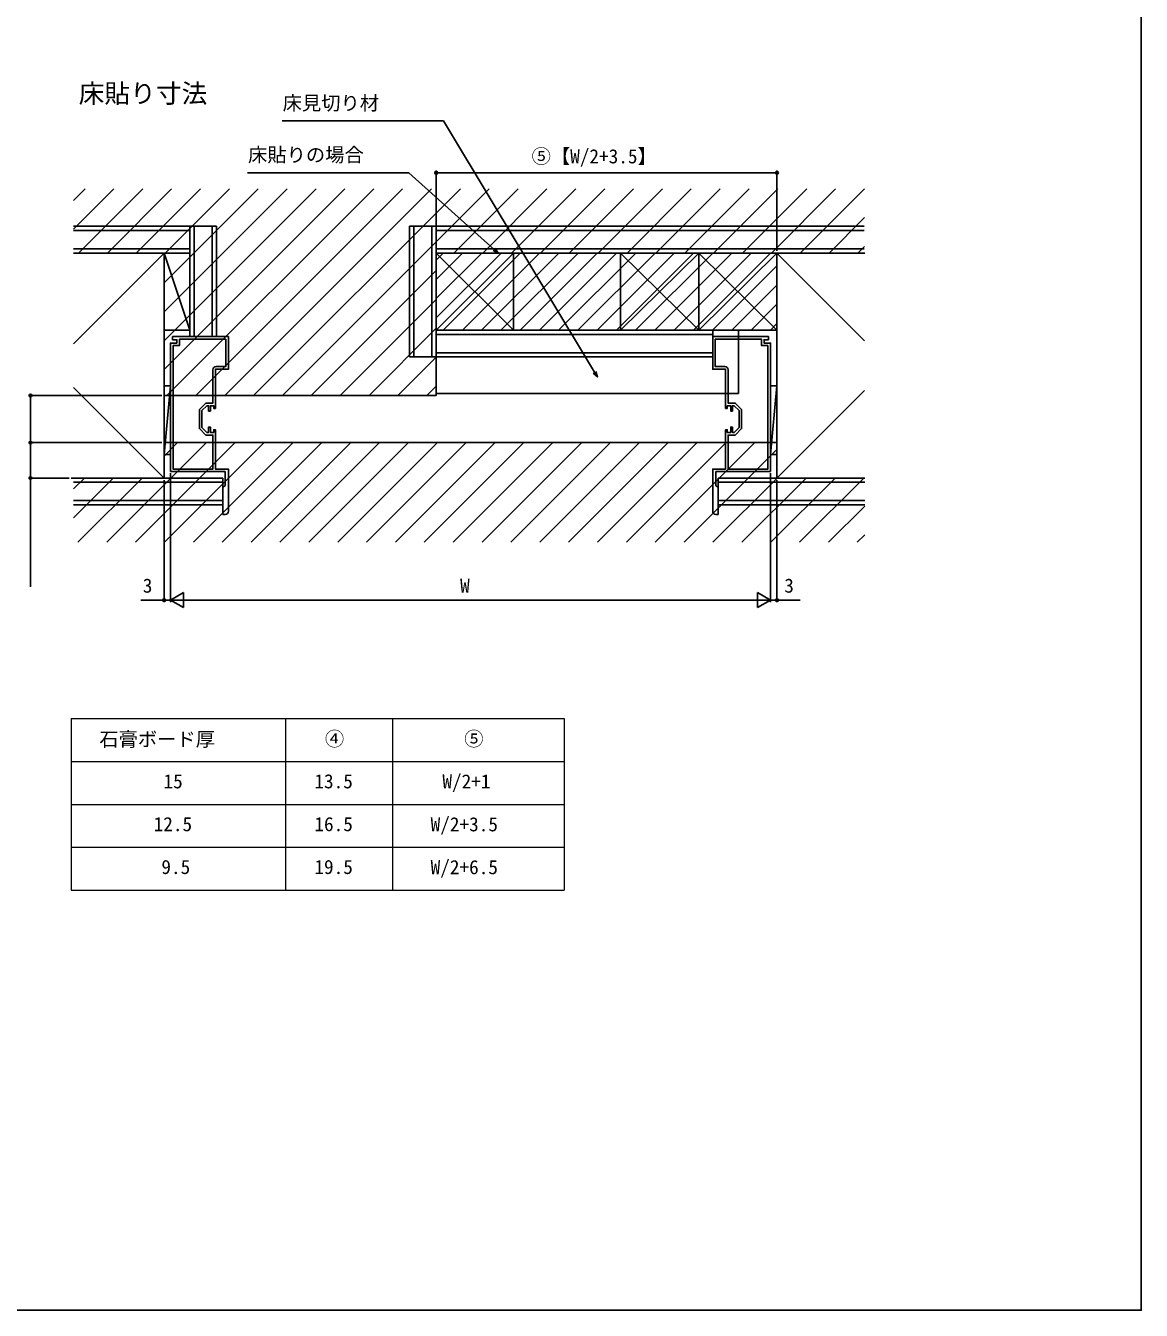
# Model space of a CAD drawing. Units: millimetres, scale not verified. Extents: x -525 to 525, y -808 to 806.
# Drawn here: x 4 to 525, y -808 to -209 of the extents above; entities that cross this region are included whole.
import ezdxf
from ezdxf.enums import TextEntityAlignment as Align

# ---------------------------------------------------------------- set-up
doc = ezdxf.new("R2010")
doc.units = ezdxf.units.MM
doc.header["$LTSCALE"] = 4
doc.layers.add('0-1_TABLE1', color=7, linetype='Continuous', lineweight=18)
for name, color, linetype in [('0-2_USER1', 3, 'Continuous'), ('0-3_YKK_11', 7, 'Continuous'), ('0-4_YKK_12', 2, 'Continuous'), ('0-5_YKK_13', 4, 'Continuous'), ('0-7_YKK_D', 6, 'Continuous'), ('0-8_YKK_ZWAK', 7, 'Continuous'), ('0-9_YSS_K', 3, 'Continuous')]:
    doc.layers.add(name, color=color, linetype=linetype)
doc.styles.add('ＭＳ ゴシック', font='')
doc.styles.get('ＭＳ ゴシック').set_extended_font_data('MS Gothic')

msp = doc.modelspace()

# ---------------------------------------------------------------- linework, layer by layer
at = {"layer": '0-1_TABLE1'}
for p, q in [((25.663, -532.249), (255.663, -532.249)), ((125.663, -532.249), (125.663, -612.249)), ((175.663, -532.249), (175.663, -612.249)), ((25.663, -552.249), (255.663, -552.249)), ((25.663, -572.249), (255.663, -572.249)), ((25.663, -592.249), (255.663, -592.249)), ((25.663, -612.249), (255.663, -612.249))]:
    msp.add_line(p, q, dxfattribs=at)
for points in [[(25.663, -532.249), (25.663, -572.249), (25.663, -612.249)], [(255.663, -532.249), (255.663, -572.249), (255.663, -612.249)]]:
    msp.add_lwpolyline(points, dxfattribs=at)
at = {"layer": '0-3_YKK_11'}
for points in [[(72.013, -416.929), (72.013, -356.929), (75.013, -356.929), (75.013, -355.429), (73.013, -355.429), (73.013, -353.929), (99.013, -353.929), (99.013, -369.129), (93.013, -369.129), (93.013, -387.429), (92.213, -387.429), (92.213, -386.179), (90.613, -386.179), (90.613, -388.679), (89.813, -388.679), (89.813, -386.179), (89.01, -386.179), (86.713, -388.476), (86.713, -391.97), (86.593, -392.154), (86.593, -392.704), (86.713, -392.887), (86.713, -396.382), (89.01, -398.679), (89.813, -398.679), (89.813, -396.179), (90.613, -396.179), (90.613, -398.679), (92.213, -398.679), (92.213, -397.429), (93.013, -397.429), (93.013, -415.729), (99.013, -415.729), (99.013, -435.429)], [(93.313, -367.929), (97.813, -367.929), (97.813, -355.129), (76.213, -355.129), (76.213, -358.129), (73.213, -358.129)], [(73.213, -358.129), (73.213, -415.729), (91.813, -415.729), (91.813, -399.879), (88.513, -399.879), (85.513, -396.879), (85.513, -387.979), (88.513, -384.979), (91.813, -384.979), (91.813, -369.429)], [(352.012, -416.929), (352.012, -356.929), (349.012, -356.929), (349.012, -355.429), (351.012, -355.429), (351.012, -353.929), (325.012, -353.929), (325.012, -369.129), (331.012, -369.129), (331.012, -387.429), (331.812, -387.429), (331.812, -386.179), (333.412, -386.179), (333.412, -388.679), (334.212, -388.679), (334.212, -386.179), (335.015, -386.179), (337.312, -388.476), (337.312, -391.97), (337.432, -392.154), (337.432, -392.704), (337.312, -392.887), (337.312, -396.382), (335.015, -398.679), (334.212, -398.679), (334.212, -396.179), (333.412, -396.179), (333.412, -398.679), (331.812, -398.679), (331.812, -397.429), (331.012, -397.429), (331.012, -415.729), (325.012, -415.729), (325.012, -435.429)], [(330.712, -367.929), (326.212, -367.929), (326.212, -355.129), (347.812, -355.129), (347.812, -358.129), (350.812, -358.129)], [(350.812, -358.129), (350.812, -415.729), (332.212, -415.729), (332.212, -399.879), (335.512, -399.879), (338.512, -396.879), (338.512, -387.979), (335.512, -384.979), (332.212, -384.979), (332.212, -369.429)], [(97.513, -436.929), (96.513, -436.929), (96.513, -424.429), (97.513, -423.429), (97.513, -416.929), (72.013, -416.929)], [(326.512, -436.929), (327.512, -436.929), (327.512, -424.429), (326.512, -423.429), (326.512, -416.929), (352.012, -416.929)]]:
    msp.add_lwpolyline(points, dxfattribs=at)
for centre, start, end in [((93.313, -369.429), 90.00001, 179.99999), ((330.712, -369.429), 0.00001, 89.99999), ((97.513, -435.429), 270.00001, 359.99999), ((326.512, -435.429), 180.00001, 269.99999)]:
    msp.add_arc(centre, 1.5, start, end, dxfattribs=at)
at = {"layer": '0-4_YKK_12'}
msp.add_lwpolyline([(337.013, -350.929), (196.012, -350.929), (196.012, -380.429), (337.013, -380.429)], close=True, dxfattribs=at)
at = {"layer": '0-5_YKK_13'}
for p, q in [((26.693, -290.388), (32.147, -284.933)), ((26.693, -303.858), (45.618, -284.933)), ((29.092, -314.929), (59.088, -284.933)), ((42.563, -314.929), (72.558, -284.933)), ((56.033, -314.929), (86.029, -284.933)), ((69.012, -315.42), (99.499, -284.933)), ((69.012, -328.89), (112.97, -284.933)), ((69.012, -342.36), (126.44, -284.933)), ((69.012, -355.831), (139.91, -284.933)), ((69.012, -369.301), (153.381, -284.933)), ((70.355, -381.429), (166.851, -284.933)), ((83.826, -381.429), (180.321, -284.933)), ((97.296, -381.429), (193.792, -284.933)), ((110.766, -381.429), (207.262, -284.933)), ((124.237, -381.429), (220.733, -284.933)), ((204.207, -314.929), (234.203, -284.933)), ((217.678, -314.929), (247.673, -284.933)), ((231.148, -314.929), (261.144, -284.933)), ((244.618, -314.929), (274.614, -284.933)), ((258.089, -314.929), (288.085, -284.933)), ((271.559, -314.929), (301.555, -284.933)), ((285.03, -314.929), (315.025, -284.933)), ((298.5, -314.929), (328.496, -284.933)), ((311.97, -314.929), (341.966, -284.933)), ((325.441, -314.929), (355.436, -284.933)), ((338.911, -314.929), (368.907, -284.933)), ((352.381, -314.929), (382.377, -284.933)), ((365.852, -314.929), (395.848, -284.933)), ((379.322, -314.929), (395.917, -298.334)), ((395.922, -314.929), (196.012, -314.933)), ((196.012, -314.929), (196.012, -381.429)), ((196.018, -318.236), (199.319, -314.935)), ((196.018, -327.216), (208.299, -314.935)), ((196.018, -336.196), (217.278, -314.936)), ((196.018, -345.176), (226.257, -314.937)), ((199.246, -350.929), (235.237, -314.938)), ((208.226, -350.929), (244.216, -314.939)), ((217.207, -350.929), (253.196, -314.939)), ((226.187, -350.929), (262.175, -314.94)), ((235.167, -350.929), (271.155, -314.941)), ((244.147, -350.929), (280.134, -314.942)), ((253.128, -350.929), (289.114, -314.943)), ((262.108, -350.929), (298.093, -314.943)), ((271.088, -350.929), (307.073, -314.944)), ((280.068, -350.929), (316.052, -314.945)), ((289.049, -350.929), (325.032, -314.946)), ((298.029, -350.929), (334.011, -314.947)), ((307.009, -350.929), (342.99, -314.947)), ((315.989, -350.929), (351.97, -314.948)), ((392.793, -314.929), (395.917, -311.805)), ((137.707, -381.429), (196.012, -323.123)), ((324.97, -350.929), (355.013, -320.886)), ((333.95, -350.929), (355.013, -329.866)), ((151.178, -381.429), (196.012, -336.594)), ((342.93, -350.929), (355.013, -338.846)), ((164.648, -381.429), (196.012, -350.064)), ((351.91, -350.929), (355.013, -347.826)), ((178.118, -381.429), (196.012, -363.535)), ((191.589, -381.429), (196.012, -377.005)), ((196.012, -381.429), (69.012, -381.429)), ((42.266, -449.929), (88.766, -403.429)), ((55.737, -449.929), (102.237, -403.429)), ((355.013, -403.429), (69.012, -403.429)), ((69.012, -409.712), (75.296, -403.429)), ((69.207, -449.929), (115.707, -403.429)), ((82.678, -449.929), (129.178, -403.429)), ((96.148, -449.929), (142.648, -403.429)), ((109.618, -449.929), (156.118, -403.429)), ((123.089, -449.929), (169.589, -403.429)), ((136.559, -449.929), (183.059, -403.429)), ((150.029, -449.929), (196.529, -403.429)), ((163.5, -449.929), (210, -403.429)), ((176.97, -449.929), (223.47, -403.429)), ((190.441, -449.929), (236.941, -403.429)), ((203.911, -449.929), (250.411, -403.429)), ((217.381, -449.929), (263.881, -403.429)), ((230.852, -449.929), (277.352, -403.429)), ((244.322, -449.929), (290.822, -403.429)), ((257.793, -449.929), (304.293, -403.429)), ((271.263, -449.929), (317.763, -403.429)), ((284.733, -449.929), (331.233, -403.429)), ((298.204, -449.929), (344.704, -403.429)), ((311.674, -449.929), (355.013, -406.59)), ((26.733, -425.051), (31.855, -419.929)), ((26.733, -438.521), (45.326, -419.929)), ((28.796, -449.929), (58.796, -419.929)), ((325.144, -449.929), (355.144, -419.929)), ((338.615, -449.929), (368.615, -419.929)), ((352.085, -449.929), (382.085, -419.929)), ((365.556, -449.929), (395.556, -419.929)), ((379.026, -449.929), (395.922, -433.032)), ((392.496, -449.929), (395.922, -446.503))]:
    msp.add_line(p, q, dxfattribs=at)
msp.add_lwpolyline([(355.013, -314.948), (196.018, -314.934), (196.018, -350.929), (355.013, -350.929)], close=True, dxfattribs=at)
for points in [[(69.012, -403.429), (69.012, -419.929), (25.733, -419.929)], [(355.013, -403.429), (355.013, -419.929), (395.922, -419.929)]]:
    msp.add_lwpolyline(points, dxfattribs=at)
at = {"layer": '0-7_YKK_D'}
for p, q in [((196.017, -313.933), (196.017, -276.433)), ((196.017, -277.433), (355.013, -277.433)), ((355.013, -313.929), (355.013, -276.433)), ((68.012, -381.429), (5.693, -381.429)), ((6.693, -381.429), (6.693, -403.429)), ((68.012, -403.429), (5.693, -403.429)), ((68.012, -403.429), (5.693, -403.429)), ((72.013, -417.629), (72.013, -477.929)), ((72.013, -417.629), (72.013, -477.929)), ((352.012, -417.629), (352.012, -477.929)), ((352.012, -417.629), (352.012, -477.929)), ((24.733, -419.929), (5.693, -419.929)), ((69.012, -420.929), (69.012, -477.929)), ((355.013, -420.929), (355.013, -477.929)), ((72.013, -476.929), (78.075, -473.429)), ((78.075, -480.429), (78.075, -473.429)), ((352.012, -476.929), (345.95, -473.429)), ((345.95, -473.429), (345.95, -480.429)), ((72.013, -476.929), (78.075, -480.429)), ((72.013, -476.929), (84.137, -476.929)), ((345.012, -476.929), (79.013, -476.929)), ((352.012, -476.929), (339.888, -476.929)), ((352.012, -476.929), (345.95, -480.429))]:
    msp.add_line(p, q, dxfattribs=at)
for points in [[(271.198, -372.763), (269.885, -370.578), (199.38, -253.207), (124.158, -253.207)], [(224.934, -314.929), (223.037, -313.224), (183.218, -277.433), (107.996, -277.433)], [(223.494, -312.716), (224.934, -314.929), (222.581, -313.732)], [(270.471, -370.226), (271.198, -372.763), (269.299, -370.929)], [(6.693, -403.429), (6.693, -419.929), (6.693, -470.664)], [(72.013, -476.929), (69.012, -476.929), (58.247, -476.929)], [(352.012, -476.929), (355.013, -476.929), (365.778, -476.929)]]:
    msp.add_lwpolyline(points, dxfattribs=at)
for centre in [(196.017, -277.433), (355.013, -277.433), (6.693, -381.429), (6.693, -403.429), (6.693, -403.429), (6.693, -419.929), (69.012, -476.929), (355.013, -476.929)]:
    msp.add_circle(centre, 0.637, dxfattribs=at)
at = {"layer": '0-8_YKK_ZWAK'}
msp.add_lwpolyline([(-525, -808.4), (525, -808.4), (525, 721.6)], dxfattribs=at)
at = {"layer": '0-9_YSS_K'}
for p, q in [((81.512, -302.429), (26.693, -302.429)), ((81.012, -304.429), (26.693, -304.429)), ((93.512, -302.429), (81.012, -302.429)), ((81.012, -302.429), (81.012, -353.929)), ((81.012, -302.429), (81.012, -353.929)), ((83.012, -353.888), (83.012, -302.429)), ((91.512, -302.429), (91.512, -353.888)), ((93.512, -302.429), (93.512, -353.929)), ((183.512, -302.429), (183.512, -363.425)), ((183.512, -302.429), (196.012, -302.429)), ((185.512, -302.429), (185.512, -363.425)), ((194.012, -363.425), (194.012, -302.429)), ((196.012, -302.429), (196.012, -363.425)), ((196.012, -302.429), (196.012, -302.429)), ((395.622, -302.433), (196.012, -302.433)), ((196.012, -302.433), (196.012, -314.933)), ((395.622, -304.433), (196.012, -304.433)), ((26.693, -312.929), (81.012, -312.929)), ((81.012, -314.929), (26.693, -314.929)), ((26.693, -357.248), (69.012, -314.929)), ((81.012, -314.929), (26.693, -314.929)), ((81.012, -314.929), (26.693, -314.929)), ((69.012, -419.929), (69.012, -314.929)), ((69.012, -314.929), (69.012, -353.929)), ((69.012, -314.929), (81.012, -350.929)), ((232.007, -350.929), (196.007, -314.929)), ((196.007, -350.929), (232.007, -314.933)), ((196.012, -312.933), (395.622, -312.933)), ((196.012, -314.933), (395.917, -314.933)), ((318.507, -350.929), (282.007, -314.929)), ((282.007, -350.929), (318.511, -314.933)), ((355.007, -350.929), (318.507, -314.929)), ((355.001, -314.933), (318.507, -350.928)), ((395.917, -355.843), (355.007, -314.933)), ((81.012, -350.929), (69.012, -350.929)), ((196.012, -350.929), (196.012, -363.429)), ((325.512, -350.929), (196.012, -350.929)), ((325.013, -352.929), (196.012, -352.929)), ((325.012, -363.429), (325.013, -350.929)), ((93.512, -353.929), (81.012, -353.929)), ((196.012, -363.425), (183.512, -363.425)), ((325.012, -361.429), (196.012, -361.429)), ((325.012, -363.429), (196.012, -363.429)), ((26.693, -377.609), (69.012, -419.929)), ((26.693, -377.609), (69.012, -419.929)), ((72.012, -376.929), (69.012, -408.929)), ((355.013, -376.929), (352.013, -408.929)), ((395.917, -379.023), (355.007, -419.933)), ((69.012, -419.929), (26.693, -419.929)), ((96.512, -419.929), (26.733, -419.929)), ((26.733, -421.929), (96.512, -421.929)), ((96.512, -432.429), (96.512, -419.929)), ((327.513, -432.432), (327.513, -419.929)), ((327.513, -419.929), (395.922, -419.929)), ((327.513, -421.932), (395.922, -421.932)), ((355.007, -419.933), (395.917, -419.933)), ((96.512, -430.429), (26.733, -430.429)), ((395.922, -430.433), (327.513, -430.432)), ((96.512, -432.429), (26.733, -432.429)), ((327.513, -432.432), (395.922, -432.432))]:
    msp.add_line(p, q, dxfattribs=at)
for points in [[(81.012, -314.929), (69.012, -314.929), (69.012, -350.929), (81.012, -350.929)], [(232.012, -350.929), (196.012, -350.929), (196.012, -314.929), (232.012, -314.929)], [(318.513, -350.929), (282.013, -350.929), (282.013, -314.929), (318.513, -314.929)], [(355.013, -350.929), (318.513, -350.929), (318.513, -314.929), (355.013, -314.929)], [(72.012, -408.929), (72.012, -376.929), (69.012, -376.929), (69.012, -408.929)], [(355.013, -408.929), (355.013, -376.929), (352.013, -376.929), (352.013, -408.929)]]:
    msp.add_lwpolyline(points, close=True, dxfattribs=at)
msp.add_lwpolyline([(355.007, -419.933), (355.007, -314.933), (383.917, -314.933)], dxfattribs=at)

# ---------------------------------------------------------------- texts
at = {"layer": '0-1_TABLE1', "style": 'ＭＳ ゴシック'}
for s, p in [('石膏ボード厚', (38.793, -547.133)), ('④', (144.066, -546.954)), ('⑤', (209.066, -546.954)), ('15', (68.759, -566.749)), ('13.5', (139.157, -566.749)), ('W/2+1', (198.89, -566.826)), ('12.5', (64.157, -586.749)), ('16.5', (139.157, -586.749)), ('W/2+3.5', (193.393, -586.826)), ('9.5', (67.762, -606.749)), ('19.5', (139.157, -606.749)), ('W/2+6.5', (193.393, -606.826))]:
    msp.add_text(s, height=6.598, dxfattribs=at).set_placement(p, align=Align.BOTTOM_LEFT)
at = {"layer": '0-2_USER1', "style": 'ＭＳ ゴシック'}
msp.add_text('床貼り寸法', height=8.798, dxfattribs=at).set_placement((29.177, -247.445), align=Align.BOTTOM_LEFT)
at = {"layer": '0-7_YKK_D', "style": 'ＭＳ ゴシック'}
for s, p in [('床見切り材', (124.359, -250.187)), ('床貼りの場合', (108.197, -274.361)), ('⑤【W/2+3.5】', (240.512, -275.048)), ('3', (59.082, -475.429)), ('W', (207.155, -475.429)), ('3', (358.398, -475.429))]:
    msp.add_text(s, height=6.598, dxfattribs=at).set_placement(p, align=Align.BOTTOM_LEFT)

doc.saveas('drawing.dxf')
